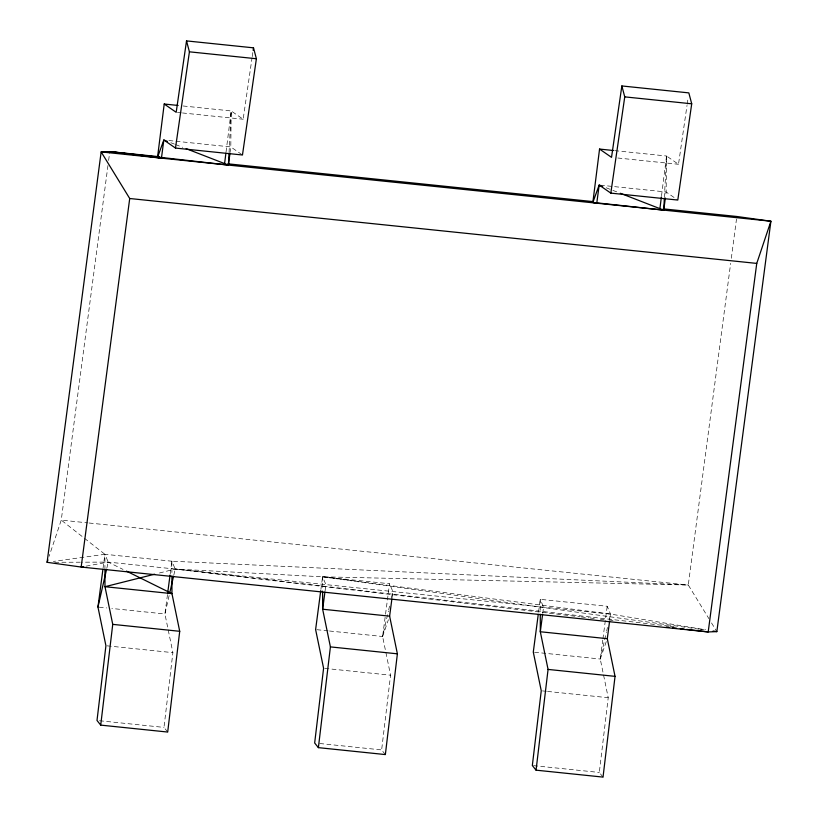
<?xml version="1.0" encoding="UTF-8"?>
<svg xmlns="http://www.w3.org/2000/svg" width="818" height="818" viewBox="0 0 818 818"><rect width="100%" height="100%" fill="white"/><g stroke="black" fill="none" stroke-linecap="round" stroke-linejoin="round"><path stroke-width="0.61" stroke-dasharray="4.09 3.07" d="M183.171 105.982L231.197 110.951L230.799 146.933L230.165 151.77M614.717 150.645L666.527 156.003L666.138 191.985L665.494 196.821M229.06 152.485L231.197 110.951L243.161 119.234L252.046 57.853M664.39 197.547L666.527 156.003L678.5 164.285L687.018 105.41M167.69 732.049L163.978 727.396L172.895 652.652L164.929 613.97L167.414 595.126M385.36 754.574L381.638 749.922L390.564 675.187L382.599 636.496L389.542 583.745L322.568 576.813L175.195 569.031L157.036 573.602M603.03 777.1L599.308 772.448L608.224 697.713L600.259 659.022L602.743 640.177M226.054 151.892L231.197 110.951M661.547 195.707L666.527 156.003M107.966 165.522L61.248 520.125L49.121 556.281M108.63 160.461L109.796 151.596M103.078 568.101L104.898 554.287L61.248 520.125L87.904 522.886M170.226 573.776L171.872 561.209L688.286 585.013L708.869 618.612M320.912 589.369L322.568 576.813L688.286 585.013L730.658 263.345M325.083 590.78L325.891 584.625L322.568 576.813L610.535 614.083L705.586 629.768M392.057 597.713L392.865 591.557L389.542 583.745M538.581 611.895L540.238 599.338L607.212 606.271L610.535 614.083L609.717 620.238M542.743 613.306L543.551 607.15L540.238 599.338L540.269 613.05M602.907 638.919L607.212 606.271M731.333 258.284L736.497 219.019M252.23 56.595L253.14 50.338M687.202 104.162L688.112 97.894M106.861 568.06L108.221 562.099L104.898 554.287L53.374 561.434M169.132 595.576L164.929 613.97L111.851 608.48M173.835 574.982L175.195 569.031L171.872 561.209L104.898 554.287L104.939 567.794M329.521 631.005L382.599 636.496L388.427 610.995M388.703 609.778L389.532 606.138M391.474 597.631L392.865 591.557M534.553 652.222L600.259 659.022L606.363 632.304M606.649 631.087L607.477 627.447M609.144 620.156L610.535 614.083L108.221 562.099L81.483 562.191M382.599 636.496L388.386 619.747M600.259 659.022L606.465 641.077M86.084 566.148L108.221 562.099L123.017 569.42M54.734 562.283L80.205 562.201M177.455 112.434L181.248 112.823M182.506 112.956L243.161 119.234M617.846 158.007L678.5 164.285M168.886 140.522L230.799 146.933L242.465 155.001M600.422 185.185L666.138 191.985L676.823 199.377M89.172 523.019L688.286 585.013M99.213 607.171L106.8 607.948M316.883 629.696L328.253 630.872M107.178 645.852L172.895 652.652M324.848 668.378L390.564 675.187M542.518 690.903L546.312 691.302M547.569 691.435L608.224 697.713M99.53 720.73L163.978 727.396M319.726 743.511L381.638 749.922M533.602 765.648L599.308 772.448M668.633 626.056L175.195 569.031L580.023 616.813M669.901 626.199L674.983 626.782M581.291 616.956L588.909 617.856M590.177 618.009L595.259 618.602M600.33 619.206L604.134 619.655M610.484 620.402L613.019 620.698M699.145 629.165L322.568 576.813L322.599 590.524M700.413 629.339L704.206 629.87M606.21 187.782L617.948 192.342M170.87 142.731L174.398 144.101M175.573 144.561L182.618 147.291M711.527 622.948L716.844 631.619M171.872 561.209L171.913 574.727"/><path stroke-width="1.23" d="M228.999 153.753L228.416 165.072L109.796 151.596L101.156 151.913L47.096 562.314L81.166 567.048L708.204 631.936L716.844 631.619L770.904 221.218L736.834 216.484L663.214 208.866M664.328 198.805L663.746 210.134L592.856 202.424L599.553 149.07L613.449 150.512M171.913 575.954L171.954 593.633L179.715 631.302L167.69 732.049L100.716 725.116L112.741 624.369L104.98 586.7L104.939 569.021M391.894 598.94L389.624 616.159L397.384 653.827L385.36 754.574L318.386 747.642L330.411 646.895L322.65 609.226L322.609 591.772M609.553 621.465L607.293 638.684L615.044 676.353L603.03 777.1L536.056 770.167L548.07 669.421L540.32 631.752L540.269 614.298M167.353 141.371L163.825 140.001L161.443 158.15L157.526 157.373L164.213 104.019L178.119 105.461M224.5 164.306L225.901 153.13M659.829 209.357L661.384 196.944M686.629 629.39L708.204 631.936L756.752 263.406L770.904 221.218L101.156 151.913L129.714 198.508L81.166 567.048L83.62 566.598M100.716 725.116L97.005 720.464L105.921 645.729L97.956 607.038L102.915 569.359M167.578 593.868L170.052 575.034M230.001 152.976L228.416 165.072L186.136 148.661M320.748 590.627L315.615 629.563L323.591 668.255L314.664 742.989L318.386 747.642M324.92 592.007L322.65 609.226L389.624 616.159M538.254 614.41L533.285 652.089L541.25 690.781L532.334 765.515L536.056 770.167M542.579 614.533L540.32 631.752L607.293 638.684M665.341 198.028L663.746 210.134L620.3 193.263M157.526 157.373L163.825 140.001L175.481 148.068L242.465 155.001L256.392 58.743L253.498 47.833L186.524 40.9L176.187 112.301L164.213 104.019M175.481 148.068L189.418 51.82L186.524 40.9M253.14 50.338L253.498 47.833M602.682 186.422L599.165 185.052L596.772 203.201L592.856 202.424L599.165 185.052L610.821 193.12L677.795 200.052L691.721 103.804L688.828 92.884L621.854 85.951L611.527 157.353L599.553 149.07M610.821 193.12L624.747 96.872L621.854 85.951M97.956 607.038L106.585 569.246M169.694 593.132L173.559 576.179M47.096 562.314L47.904 559.901M154.612 574.216L104.98 586.7L171.954 593.633L126.432 571.107M189.418 51.82L256.392 58.743M624.747 96.872L691.721 103.804M159.305 156.719L109.796 151.596L161.443 158.15M227.844 163.815L593.408 201.647M129.714 198.508L756.752 263.406M112.741 624.369L179.715 631.302M330.411 646.895L397.384 653.827M548.07 669.421L615.044 676.353M666.322 626.997L668.858 627.294M672.672 627.743L676.476 628.193M680.279 628.643L684.093 629.093M713.091 631.005L716.844 631.619"/></g></svg>
